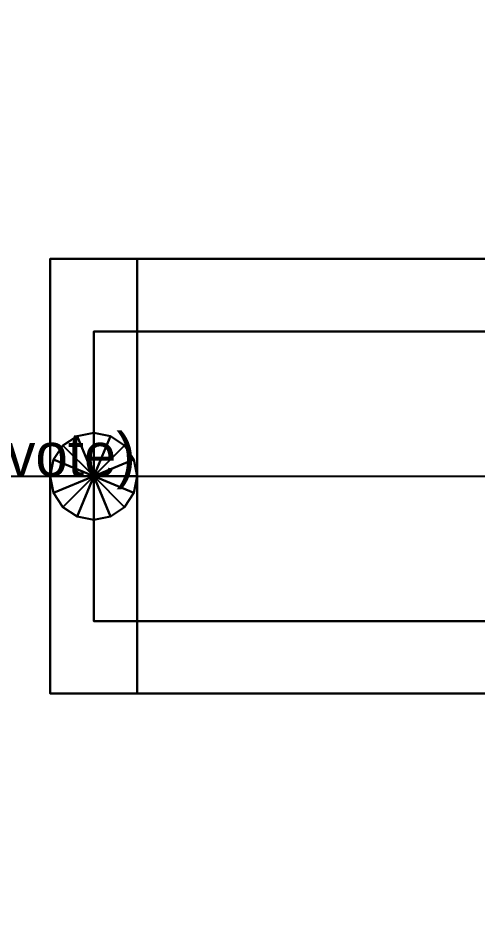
# Model space of a CAD drawing. Header units: metres. Extents: x -140 to 196, y -168 to 100.
# Drawn here: x -62.2 to -30.5, y -30.6 to 31.6 of the extents above; entities that cross this region are included whole.
import ezdxf

# ---------------------------------------------------------------- set-up
doc = ezdxf.new("R2010")
doc.units = ezdxf.units.M
for name, color, linetype in [('BASE', 8, 'Continuous'), ('BRAZO_HORN', 3, 'Continuous'), ('COTAS', 2, 'Continuous'), ('EJE_TILT', 7, 'Continuous'), ('PLATAFORMA', 3, 'Continuous'), ('SOPORTE_U', 93, 'Continuous'), ('TEXTO', 7, 'Continuous')]:
    doc.layers.add(name, color=color, linetype=linetype)

msp = doc.modelspace()

# ---------------------------------------------------------------- linework, layer by layer
at = {"layer": 'BASE'}
for points in [[(-100, -100), (100, -100), (100, 100), (-100, 100)], [(-100, -100, 5), (100, -100, 5), (100, 100, 5), (-100, 100, 5)]]:
    msp.add_3dface(points, dxfattribs=at)
at = {"layer": 'BRAZO_HORN'}
for points in [[(-57, -10, 74), (54, -10, 74), (54, 10, 74), (-57, 10, 74)], [(-57, -10, 78), (54, -10, 78), (54, 10, 78), (-57, 10, 78)], [(54, 10, 74), (-57, 10, 74), (-57, 10, 78), (54, 10, 78)], [(-57, -10, 74), (-57, 10, 74), (-57, 10, 78), (-57, -10, 78)], [(-57, -10, 74), (54, -10, 74), (54, -10, 78), (-57, -10, 78)]]:
    msp.add_3dface(points, dxfattribs=at)
at = {"layer": 'COTAS'}
msp.add_line((-70, 0, 76), (110, 0, 76), dxfattribs=at)
at = {"layer": 'EJE_TILT'}
for points in [[(-58.148, 2.772, 73), (-59.121, 2.121, 73), (-59.121, 2.121, 79), (-58.148, 2.772, 79)], [(-57, 0, 73), (-58.148, 2.772, 73), (-59.121, 2.121, 73), (-57, 0, 73)], [(-57, 0, 79), (-58.148, 2.772, 79), (-59.121, 2.121, 79), (-57, 0, 79)], [(-57, 3, 73), (-58.148, 2.772, 73), (-58.148, 2.772, 79), (-57, 3, 79)], [(-57, 0, 73), (-57, 3, 73), (-58.148, 2.772, 73), (-57, 0, 73)], [(-57, 0, 79), (-57, 3, 79), (-58.148, 2.772, 79), (-57, 0, 79)], [(-55.852, 2.772, 73), (-57, 3, 73), (-57, 3, 79), (-55.852, 2.772, 79)], [(-57, 0, 73), (-55.852, 2.772, 73), (-57, 3, 73), (-57, 0, 73)], [(-57, 0, 79), (-55.852, 2.772, 79), (-57, 3, 79), (-57, 0, 79)], [(-57, 0, 73), (-54.879, 2.121, 73), (-55.852, 2.772, 73), (-57, 0, 73)], [(-57, 0, 79), (-54.879, 2.121, 79), (-55.852, 2.772, 79), (-57, 0, 79)], [(-54.879, 2.121, 73), (-55.852, 2.772, 73), (-55.852, 2.772, 79), (-54.879, 2.121, 79)], [(-59.121, 2.121, 73), (-59.772, 1.148, 73), (-59.772, 1.148, 79), (-59.121, 2.121, 79)], [(-57, 0, 73), (-59.121, 2.121, 73), (-59.772, 1.148, 73), (-57, 0, 73)], [(-57, 0, 79), (-59.121, 2.121, 79), (-59.772, 1.148, 79), (-57, 0, 79)], [(-57, 0, 73), (-54.228, 1.148, 73), (-54.879, 2.121, 73), (-57, 0, 73)], [(-57, 0, 79), (-54.228, 1.148, 79), (-54.879, 2.121, 79), (-57, 0, 79)], [(-54.228, 1.148, 73), (-54.879, 2.121, 73), (-54.879, 2.121, 79), (-54.228, 1.148, 79)], [(-59.772, 1.148, 73), (-60, 0, 73), (-60, 0, 79), (-59.772, 1.148, 79)], [(-57, 0, 73), (-59.772, 1.148, 73), (-60, 0, 73), (-57, 0, 73)], [(-57, 0, 79), (-59.772, 1.148, 79), (-60, 0, 79), (-57, 0, 79)], [(-57, 0, 73), (-54, 0, 73), (-54.228, 1.148, 73), (-57, 0, 73)], [(-57, 0, 79), (-54, 0, 79), (-54.228, 1.148, 79), (-57, 0, 79)], [(-54, 0, 73), (-54.228, 1.148, 73), (-54.228, 1.148, 79), (-54, 0, 79)], [(-60, 0, 73), (-59.772, -1.148, 73), (-59.772, -1.148, 79), (-60, 0, 79)], [(-57, 0, 73), (-60, 0, 73), (-59.772, -1.148, 73), (-57, 0, 73)], [(-57, 0, 79), (-60, 0, 79), (-59.772, -1.148, 79), (-57, 0, 79)], [(-57, 0, 73), (-59.772, -1.148, 73), (-59.121, -2.121, 73), (-57, 0, 73)], [(-57, 0, 79), (-59.772, -1.148, 79), (-59.121, -2.121, 79), (-57, 0, 79)], [(-57, 0, 73), (-59.121, -2.121, 73), (-58.148, -2.772, 73), (-57, 0, 73)], [(-57, 0, 79), (-59.121, -2.121, 79), (-58.148, -2.772, 79), (-57, 0, 79)], [(-57, 0, 73), (-58.148, -2.772, 73), (-57, -3, 73), (-57, 0, 73)], [(-57, 0, 79), (-58.148, -2.772, 79), (-57, -3, 79), (-57, 0, 79)], [(-57, 0, 73), (-57, -3, 73), (-55.852, -2.772, 73), (-57, 0, 73)], [(-57, 0, 79), (-57, -3, 79), (-55.852, -2.772, 79), (-57, 0, 79)], [(-57, 0, 73), (-55.852, -2.772, 73), (-54.879, -2.121, 73), (-57, 0, 73)], [(-57, 0, 79), (-55.852, -2.772, 79), (-54.879, -2.121, 79), (-57, 0, 79)], [(-57, 0, 73), (-54.879, -2.121, 73), (-54.228, -1.148, 73), (-57, 0, 73)], [(-57, 0, 79), (-54.879, -2.121, 79), (-54.228, -1.148, 79), (-57, 0, 79)], [(-57, 0, 73), (-54.228, -1.148, 73), (-54, 0, 73), (-57, 0, 73)], [(-57, 0, 79), (-54.228, -1.148, 79), (-54, 0, 79), (-57, 0, 79)], [(-54.228, -1.148, 73), (-54, 0, 73), (-54, 0, 79), (-54.228, -1.148, 79)], [(-59.772, -1.148, 73), (-59.121, -2.121, 73), (-59.121, -2.121, 79), (-59.772, -1.148, 79)], [(-54.879, -2.121, 73), (-54.228, -1.148, 73), (-54.228, -1.148, 79), (-54.879, -2.121, 79)], [(-59.121, -2.121, 73), (-58.148, -2.772, 73), (-58.148, -2.772, 79), (-59.121, -2.121, 79)], [(-55.852, -2.772, 73), (-54.879, -2.121, 73), (-54.879, -2.121, 79), (-55.852, -2.772, 79)], [(-58.148, -2.772, 73), (-57, -3, 73), (-57, -3, 79), (-58.148, -2.772, 79)], [(-57, -3, 73), (-55.852, -2.772, 73), (-55.852, -2.772, 79), (-57, -3, 79)]]:
    msp.add_3dface(points, dxfattribs=at)
at = {"layer": 'PLATAFORMA'}
for points in [[(-80, -60, 13), (80, -60, 13), (80, 60, 13), (-80, 60, 13)], [(-80, -60, 16), (80, -60, 16), (80, 60, 16), (-80, 60, 16)]]:
    msp.add_3dface(points, dxfattribs=at)
at = {"layer": 'SOPORTE_U'}
for points in [[(-60, -15, 16), (-54, -15, 16), (-54, 15, 16), (-60, 15, 16)], [(-60, -15, 96), (-54, -15, 96), (-54, 15, 96), (-60, 15, 96)], [(-54, 15, 16), (-60, 15, 16), (-60, 15, 96), (-54, 15, 96)], [(-60, -15, 16), (-60, 15, 16), (-60, 15, 96), (-60, -15, 96)], [(-60, -15, 16), (60, -15, 16), (60, 15, 16), (-60, 15, 16)], [(-60, -15, 20), (60, -15, 20), (60, 15, 20), (-60, 15, 20)], [(60, 15, 16), (-60, 15, 16), (-60, 15, 20), (60, 15, 20)], [(-60, -15, 16), (-60, 15, 16), (-60, 15, 20), (-60, -15, 20)], [(-54, -15, 16), (-54, 15, 16), (-54, 15, 96), (-54, -15, 96)], [(-60, -15, 16), (-54, -15, 16), (-54, -15, 96), (-60, -15, 96)], [(-60, -15, 16), (60, -15, 16), (60, -15, 20), (-60, -15, 20)]]:
    msp.add_3dface(points, dxfattribs=at)

# ---------------------------------------------------------------- texts
at = {"layer": 'TEXTO'}
msp.add_text('7- EJE TILT (pivote)', height=3, dxfattribs=at).set_placement((-90, 0, 76))

doc.saveas('drawing.dxf')
